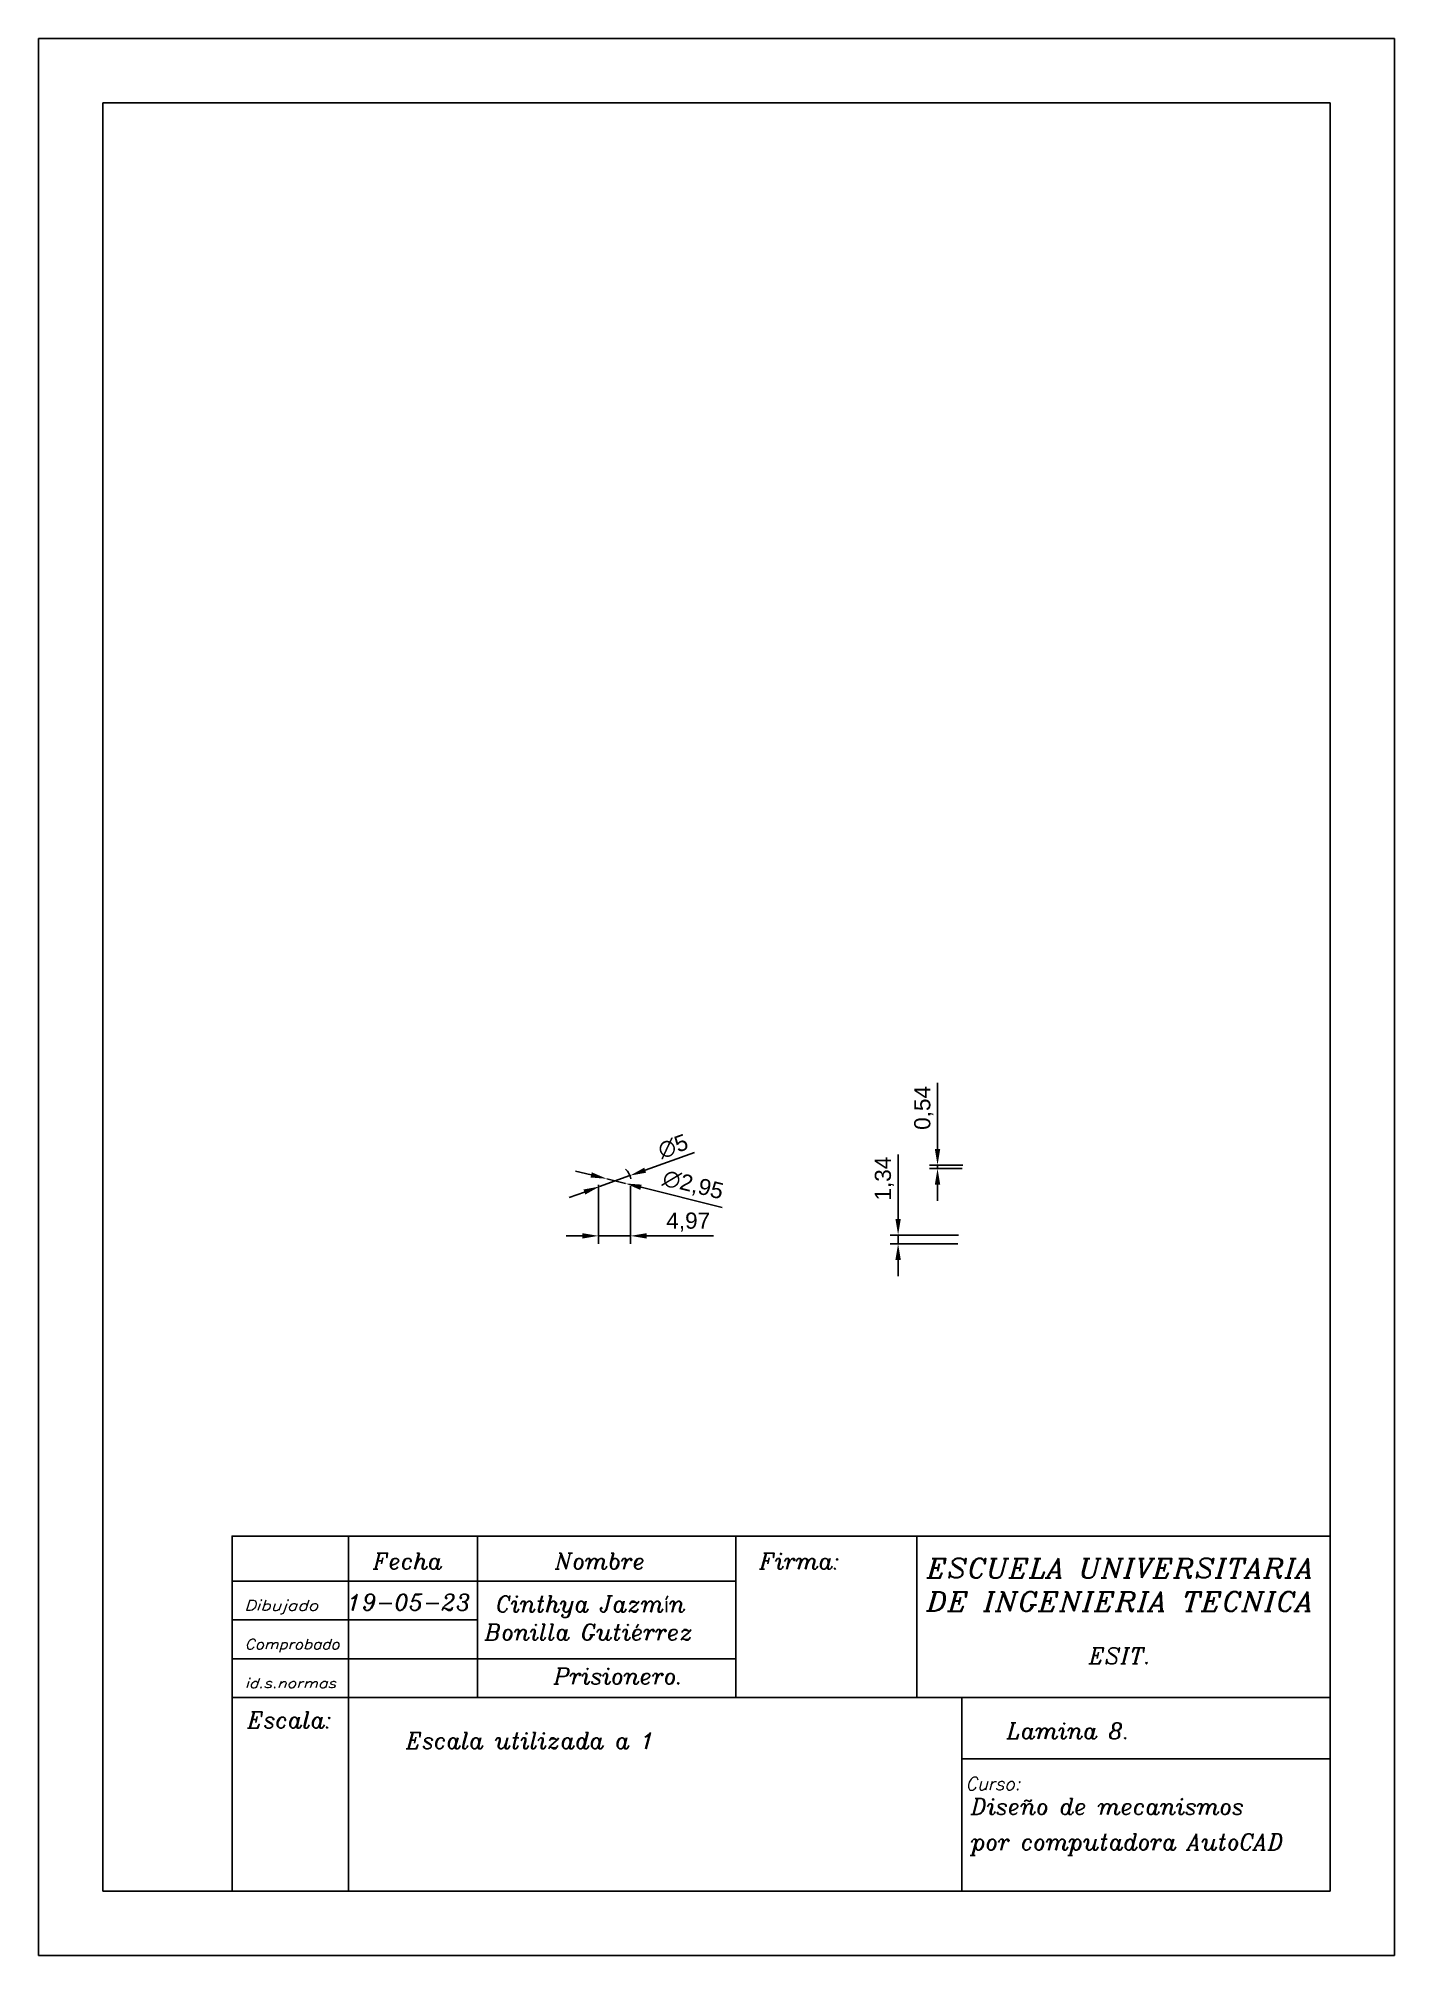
# Model space of a CAD drawing. Header units: inches. Extents: x 0 to 210, y 0 to 297.
import ezdxf
from ezdxf.enums import TextEntityAlignment as Align

# ---------------------------------------------------------------- set-up
doc = ezdxf.new("R2010")
doc.units = ezdxf.units.IN
doc.header["$MEASUREMENT"] = 0
doc.layers.get('0').update_dxf_attribs({"true_color": 0xc2ced6})
doc.styles.add('ITALIC', font='italic', dxfattribs={"height": 2})
doc.styles.add('ITALICC', font='italicc', dxfattribs={"height": 3})
doc.styles.get("Standard").update_dxf_attribs({"font": 'Arial.ttf'})
doc.dimstyles.new('ISO-25', dxfattribs={"dimtxt": 2.5, "dimasz": 2.5, "dimexe": 1.25, "dimexo": 0.625, "dimtad": 1, "dimtxsty": 'Standard', "dimcen": 2.5, "dimadec": 0, "dimazin": 0, "dimtfac": 1, "dimtmove": 0, "dimatfit": 3, "dimfxl": 1, "dimarcsym": 0})

# ---------------------------------------------------------------- blocks, each defined once
blk = doc.blocks.new('*D16')
at = {"color": 0, "lineweight": -2, "transparency": 16777216}
for p, q in [((101.59, 124.41), (93.95, 121.67)), ((86.89, 119.14), (91.6, 120.83)), ((84.54, 118.29), (82.18, 117.45))]:
    blk.add_line(p, q, dxfattribs=at)
blk.add_arc((89.24, 119.98), 2.5, 8.4817, 48.4005, dxfattribs=at)
at = {"color": 0, "transparency": 16777216}
for points in [[(93.81, 122.06), (94.09, 121.28), (91.6, 120.83)], [(84.4, 118.68), (84.68, 117.9), (86.89, 119.14)]]:
    blk.add_solid(points, dxfattribs=at)
at = {"layer": 'Defpoints', "color": 0, "transparency": 16777216}
for p in [(86.89, 119.14), (91.6, 120.83)]:
    blk.add_point(p, dxfattribs=at)
at = {"color": 0, "transparency": 16777216, "insert": (98.27, 125.35), "char_height": 2.5, "attachment_point": 5, "rotation": 19.7526}
blk.add_mtext('∅5', dxfattribs=at)
blk = doc.blocks.new('*D11')
at = {"color": 0, "lineweight": -2, "transparency": 16777216}
for p, q in [((85.6, 120.94), (83.17, 121.54)), ((88.02, 120.34), (90.89, 119.62)), ((105.89, 115.9), (93.31, 119.02))]:
    blk.add_line(p, q, dxfattribs=at)
at = {"color": 0, "transparency": 16777216}
for points in [[(85.7, 121.34), (85.5, 120.54), (88.02, 120.34)], [(93.41, 119.43), (93.21, 118.62), (90.89, 119.62)]]:
    blk.add_solid(points, dxfattribs=at)
at = {"layer": 'Defpoints', "color": 0, "transparency": 16777216}
for p in [(88.02, 120.34, 24.22), (90.89, 119.62, 24.22)]:
    blk.add_point(p, dxfattribs=at)
at = {"color": 0, "transparency": 16777216, "insert": (101.34, 119.27), "char_height": 2.5, "attachment_point": 5, "rotation": 346.0413}
blk.add_mtext('∅2,95', dxfattribs=at)
blk = doc.blocks.new('*D12')
at = {"color": 0, "lineweight": -2, "transparency": 16777216}
for p, q in [((86.72, 119.42), (86.72, 110.25)), ((91.69, 119.18), (91.69, 110.25)), ((84.22, 111.5), (81.72, 111.5)), ((86.72, 111.5), (91.69, 111.5)), ((94.19, 111.5), (104.55, 111.5))]:
    blk.add_line(p, q, dxfattribs=at)
at = {"color": 0, "transparency": 16777216}
for points in [[(84.22, 111.92), (84.22, 111.08), (86.72, 111.5)], [(94.19, 111.92), (94.19, 111.08), (91.69, 111.5)]]:
    blk.add_solid(points, dxfattribs=at)
at = {"layer": 'Defpoints', "color": 0, "transparency": 16777216}
for p in [(86.72, 120.05), (91.69, 119.81), (91.69, 111.5)]:
    blk.add_point(p, dxfattribs=at)
at = {"color": 0, "transparency": 16777216, "insert": (100.62, 113.63), "char_height": 2.5, "attachment_point": 5}
blk.add_mtext('4,97', dxfattribs=at)
blk = doc.blocks.new('*D14')
at = {"color": 0, "lineweight": -2, "transparency": 16777216}
for p, q in [((139.22, 124.95), (139.22, 135.18)), ((143.13, 122.45), (137.97, 122.45)), ((143.05, 121.91), (137.97, 121.91)), ((139.22, 121.91), (139.22, 122.45)), ((139.22, 119.41), (139.22, 116.91))]:
    blk.add_line(p, q, dxfattribs=at)
at = {"color": 0, "transparency": 16777216}
for points in [[(138.8, 124.95), (139.64, 124.95), (139.22, 122.45)], [(138.8, 119.41), (139.64, 119.41), (139.22, 121.91)]]:
    blk.add_solid(points, dxfattribs=at)
at = {"layer": 'Defpoints', "color": 0, "transparency": 16777216}
for p in [(139.22, 122.45), (143.68, 121.91, 12.78), (143.75, 122.45, 12.05)]:
    blk.add_point(p, dxfattribs=at)
at = {"color": 0, "transparency": 16777216, "insert": (137.09, 131.32), "char_height": 2.5, "attachment_point": 5, "rotation": 90}
blk.add_mtext('0,54', dxfattribs=at)
blk = doc.blocks.new('*D15')
at = {"color": 0, "lineweight": -2, "transparency": 16777216}
for p, q in [((133.12, 114.12), (133.12, 124.11)), ((142.49, 111.62), (131.87, 111.62)), ((142.38, 110.28), (131.87, 110.28)), ((133.12, 110.28), (133.12, 111.62)), ((133.12, 107.78), (133.12, 105.28))]:
    blk.add_line(p, q, dxfattribs=at)
at = {"color": 0, "transparency": 16777216}
for points in [[(132.7, 114.12), (133.53, 114.12), (133.12, 111.62)], [(132.7, 107.78), (133.53, 107.78), (133.12, 110.28)]]:
    blk.add_solid(points, dxfattribs=at)
at = {"layer": 'Defpoints', "color": 0, "transparency": 16777216}
for p in [(133.12, 111.62), (143, 110.28), (143.11, 111.62)]:
    blk.add_point(p, dxfattribs=at)
at = {"color": 0, "transparency": 16777216, "insert": (130.99, 120.36), "char_height": 2.5, "attachment_point": 5, "rotation": 90}
blk.add_mtext('1,34', dxfattribs=at)

msp = doc.modelspace()

# ---------------------------------------------------------------- linework, layer by layer
for p, q in [((-0.003, 296.999), (209.997, 296.999)), ((-0.003, -0.001), (-0.003, 296.999)), ((209.997, -0.001), (209.997, 296.999)), ((9.997, 286.999), (199.997, 286.999)), ((9.997, 9.999), (9.997, 286.999)), ((199.997, 9.999), (199.997, 286.999)), ((9.997, 9.999), (199.997, 9.999)), ((-0.003, -0.001), (209.997, -0.001))]:
    msp.add_line(p, q)
at = {"color": 1}
for points in [[(29.997, 9.999), (29.997, 64.999), (199.997, 64.999)], [(47.997, 9.999), (47.997, 64.999)], [(67.997, 39.999), (67.997, 64.999)], [(107.997, 39.999), (107.997, 64.999)], [(135.997, 39.999), (135.997, 64.999)], [(29.997, 39.999), (199.997, 39.999)], [(142.997, 9.999), (142.997, 39.999)], [(142.997, 30.483), (199.997, 30.483)]]:
    msp.add_lwpolyline(points, dxfattribs=at)
for points in [[(29.997, 57.999), (107.997, 57.999)], [(29.997, 51.999), (67.997, 51.999)], [(29.997, 45.999), (107.997, 45.999)]]:
    msp.add_lwpolyline(points)

# ---------------------------------------------------------------- texts
at = {"style": 'ITALIC'}
for s, height, p in [('Fecha', 2.5, (51.823, 59.855)), ('Nombre', 2.5, (79.997, 59.855)), ('Firma:', 2.5, (111.663, 59.855)), ('19-05-23', 2.5, (47.844, 53.49)), ('Cinthya Jazmín', 2.5, (70.879, 53.224)), ('Bonilla Gutiérrez', 2.5, (69.11, 48.856)), ('ESIT.', 2.5, (162.662, 45.202)), ('Prisionero.', 2.5, (79.788, 42.05)), ('Escala:', 2.5, (32.386, 35.257)), ('Lamina 8.', 2.5, (149.954, 33.575)), ('Escala utilizada a 1', 2.5, (56.941, 32.062)), ('Curso:', 2, (143.55, 25.635)), ('Diseño de mecanismos', 2.5, (144.394, 21.841)), ('por computadora AutoCAD', 2.5, (144.394, 16.361))]:
    msp.add_text(s, height=height, dxfattribs=at).set_placement(p)
at = {"style": 'ITALICC'}
for s, width, p, p2 in [('ESCUELA UNIVERSITARIA', 0.962783, (137.56, 58.528), (197.528, 58.528)), ('DE INGENIERIA TECNICA', 0.978493, (137.524, 53.368), (197.491, 53.368))]:
    msp.add_text(s, height=3, dxfattribs=dict(at, width=width)).set_placement(p, p2, align=Align.FIT)
at = {"style": 'ITALIC'}
for s, height, p, p2 in [('Dibujado', 1.6147, (31.858, 53.44), (43.315, 53.44)), ('Comprobado', 1.5432, (31.944, 47.477), (46.642, 47.477)), ('id.s.normas', 1.46982, (31.944, 41.473), (46.082, 41.473))]:
    msp.add_text(s, height=height, dxfattribs=at).set_placement(p, p2, align=Align.ALIGNED)

# ---------------------------------------------------------------- dimensions: what is measured, and where the dimension line sits
for base, p1, p2, picture, middle in [((139.219, 122.452), (143.68, 121.914, 12.782), (143.752, 122.452, 12.05), '*D14', (137.088, 131.317)), ((133.116, 111.618), (143.002, 110.277), (143.111, 111.618), '*D15', (130.985, 120.363))]:
    dim = msp.add_linear_dim(base=base, p1=p1, p2=p2, angle=90, dimstyle='ISO-25')
    dim.commit()
    dim.dimension.update_dxf_attribs({"geometry": picture, "text_midpoint": middle})
dim = msp.add_diameter_dim_2p(p1=(86.891, 119.137), p2=(91.596, 120.827), dimstyle='ISO-25')
dim.commit()
dim.dimension.update_dxf_attribs({"geometry": '*D16', "text_midpoint": (98.945, 123.466), "dimtype": 163})
dim = msp.add_diameter_dim_2p(p1=(88.022, 120.337, 24.222), p2=(90.887, 119.624, 24.222), dimstyle='ISO-25')
dim.commit()
dim.dimension.update_dxf_attribs({"geometry": '*D11', "text_midpoint": (101.34, 119.269)})
dim = msp.add_linear_dim(base=(91.685, 111.5), p1=(86.717, 120.046), p2=(91.685, 119.808), dimstyle='ISO-25')
dim.commit()
dim.dimension.update_dxf_attribs({"geometry": '*D12', "text_midpoint": (100.619, 113.631)})

doc.saveas('drawing.dxf')
